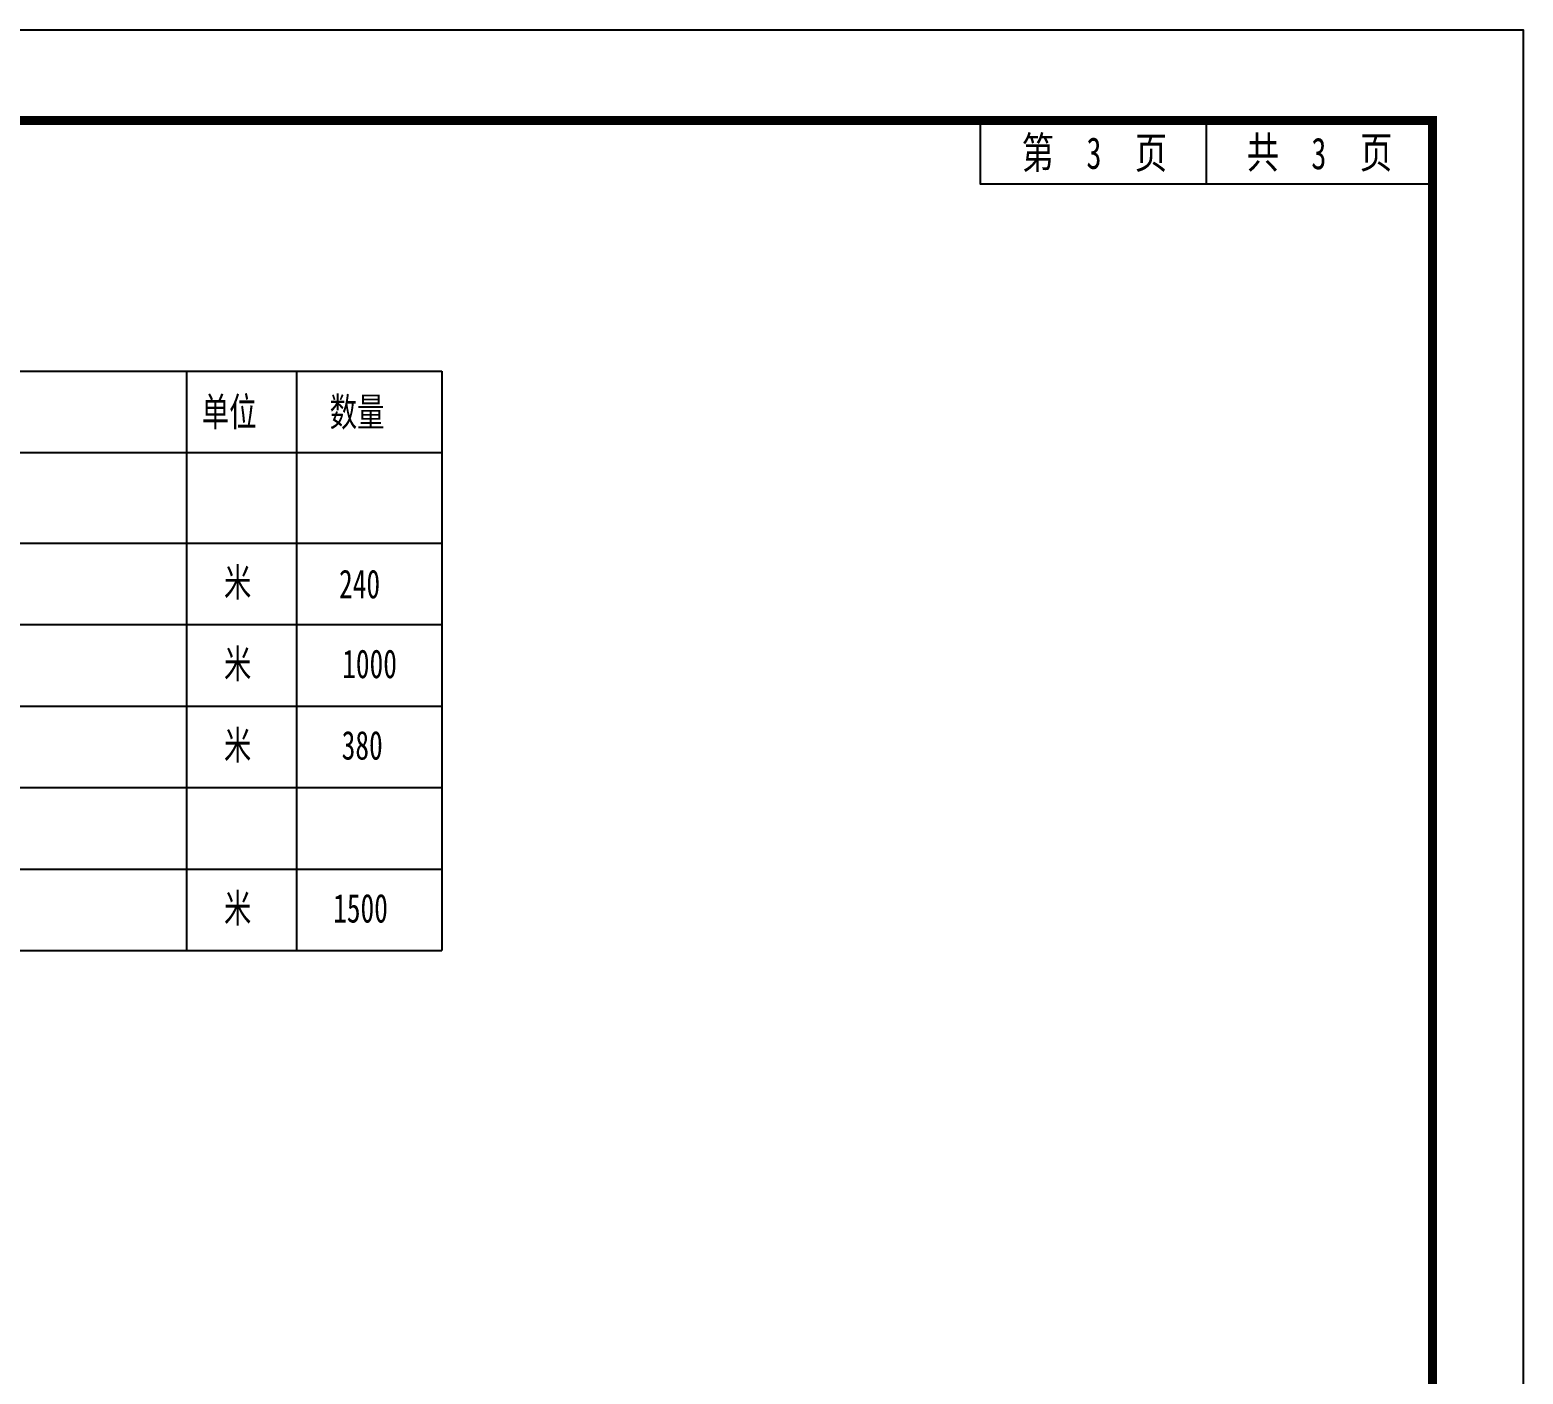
# Model space of a CAD drawing. Header units: millimetres. Extents: x 1621 to 2881, y 1542 to 1880.
# Drawn here: x 2716.2 to 2881.2, y 1731.8 to 1880.3 of the extents above; entities that cross this region are included whole.
import ezdxf
from ezdxf.enums import TextEntityAlignment as Align

# ---------------------------------------------------------------- set-up
doc = ezdxf.new("R2010")
doc.units = ezdxf.units.MM
doc.styles.add('MtXpl__GB2312', font='', dxfattribs={"width": 0.7})
doc.styles.get("Standard").update_dxf_attribs({"font": '', "width": 0.7})
doc.styles.get('MtXpl__GB2312').set_extended_font_data('仿宋_GB2312')
doc.styles.get('Standard').set_extended_font_data('仿宋_GB2312')

# ---------------------------------------------------------------- blocks, each defined once
blk = doc.blocks.new('tk')
at = {"color": 7, "true_color": 0xffffff, "flags": 128}
blk.add_lwpolyline([(420, -297), (0, -297), (0, 0), (420, 0)], close=True, dxfattribs=at)
at = {"const_width": 1, "flags": 128}
blk.add_lwpolyline([(410, -10), (25, -10), (25, -287), (410, -287)], close=True, dxfattribs=at)
for points in [[(360, -10), (360, -17), (410, -17)], [(385, -17), (385, -10)]]:
    blk.add_lwpolyline(points)
at = {"width": 0.75}
for s, p in [('第     页', (372.63, -13.5)), ('共     页', (397.5, -13.5))]:
    blk.add_text(s, height=3.5, dxfattribs=at).set_placement(p, align=Align.MIDDLE)

msp = doc.modelspace()

# ---------------------------------------------------------------- linework, layer by layer
at = {"color": 7}
for p, q in [((2593.23, 1842.58), (2761.7, 1842.58)), ((2733.47, 1842.58), (2733.47, 1778.56)), ((2745.65, 1842.58), (2745.65, 1778.56)), ((2761.7, 1842.58), (2761.7, 1778.56)), ((2593.23, 1833.58), (2761.7, 1833.58)), ((2593.23, 1833.58), (2761.7, 1833.58)), ((2593.23, 1833.58), (2761.7, 1833.58)), ((2593.23, 1833.58), (2761.7, 1833.58)), ((2593.23, 1833.58), (2761.7, 1833.58)), ((2593.23, 1833.58), (2761.7, 1833.58)), ((2593.23, 1833.58), (2761.7, 1833.58)), ((2593.23, 1833.58), (2761.7, 1833.58)), ((2593.23, 1823.56), (2761.7, 1823.56)), ((2733.47, 1823.56), (2733.47, 1796.56)), ((2733.47, 1823.56), (2733.47, 1796.56)), ((2745.65, 1823.56), (2745.65, 1796.56)), ((2745.65, 1823.56), (2745.65, 1796.56)), ((2593.23, 1814.56), (2761.7, 1814.56)), ((2593.23, 1805.56), (2761.7, 1805.56)), ((2593.23, 1796.56), (2761.7, 1796.56)), ((2593.23, 1787.56), (2761.7, 1787.56)), ((2593.23, 1787.56), (2761.7, 1787.56)), ((2733.47, 1787.56), (2733.47, 1778.56)), ((2733.47, 1787.56), (2733.47, 1778.56)), ((2733.47, 1787.56), (2733.47, 1778.56)), ((2733.47, 1787.56), (2733.47, 1778.56)), ((2733.47, 1787.56), (2733.47, 1778.56)), ((2745.65, 1787.56), (2745.65, 1778.56)), ((2745.65, 1787.56), (2745.65, 1778.56)), ((2745.65, 1787.56), (2745.65, 1778.56)), ((2745.65, 1787.56), (2745.65, 1778.56)), ((2745.65, 1787.56), (2745.65, 1778.56)), ((2593.23, 1778.56), (2761.7, 1778.56)), ((2593.23, 1778.56), (2761.7, 1778.56))]:
    msp.add_line(p, q, dxfattribs=at)

# ---------------------------------------------------------------- block references
msp.add_blockref('tk', (2461.18, 1880.27))

# ---------------------------------------------------------------- texts
at = {"width": 0.7}
for p in [(2833.76, 1866.63), (2858.61, 1866.59)]:
    msp.add_text('3', height=3.5, dxfattribs=at).set_placement(p, align=Align.MIDDLE)
at = {"color": 7, "style": 'MtXpl__GB2312', "width": 0.7}
for s, height, p in [('单位', 3.175, (2735.17, 1836.49)), ('数量', 3.175, (2749.3, 1836.47)), ('米', 3.17, (2737.62, 1817.65)), ('240', 3.175, (2750.34, 1817.47)), ('米', 3.17, (2737.62, 1808.65)), ('1000', 3.175, (2750.69, 1808.65)), ('米', 3.17, (2737.62, 1799.65)), ('380', 3.175, (2750.63, 1799.65)), ('米', 3.17, (2737.62, 1781.65)), ('1500', 3.175, (2749.69, 1781.65))]:
    msp.add_text(s, height=height, dxfattribs=at).set_placement(p)

doc.saveas('drawing.dxf')
